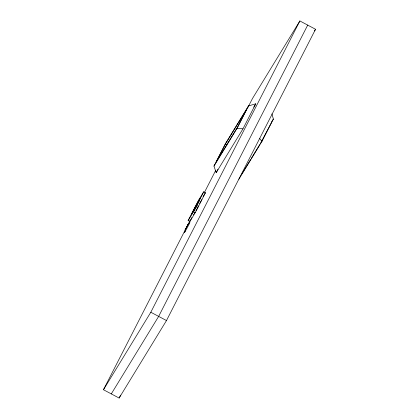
<?xml version="1.0" encoding="UTF-8"?>
<svg xmlns="http://www.w3.org/2000/svg" width="419" height="419" viewBox="0 0 419 419"><rect width="100%" height="100%" fill="white"/><g stroke="black" fill="none" stroke-linecap="round" stroke-linejoin="round"><path stroke-width="0.63" d="M185.434 230.607C181.364 238.631 192.18 218.844 189.456 223.055M192.976 211.349L192.756 211.789A8.872 0.262 -62.1 0 0 192.269 213.329A8.872 0.262 -62.1 0 0 196.333 205.991L199.156 200.492A8.872 0.262 -62.1 0 0 199.643 198.952A8.872 0.262 -62.1 0 0 195.579 206.289L192.976 211.349L193.458 211.6L195.065 208.971M200.638 201.885L200.874 201.403A8.872 0.262 -62.1 0 0 201.455 200.188M213.978 166.081L225.385 143.785L248.53 105.913L255.768 103.807L242.941 128.869L216.178 172.67L213.978 166.081L237.123 128.204L248.53 105.913M225.359 144.094L216.173 162.048L237.678 126.857L246.864 108.903L225.359 144.094L226.873 145.079M188.136 220.572L198.323 200.654L203.728 191.808L205.451 192.724L195.259 212.637L189.854 221.483L188.136 220.572L193.541 211.726L203.728 191.808M193.458 211.6L198.103 203.341M248.043 107.185L252.516 98.449L299.873 20.95L315.544 29.262L166.484 320.551L119.127 398.05L103.456 389.738L190.21 220.211M204.519 192.242L215.549 170.69M189.854 221.483L191.892 217.498M216.178 172.67L217.927 169.25M103.456 389.738L150.809 312.239L299.873 20.95M307.708 25.103L158.649 316.397L111.292 393.897M119.127 398.05L120.62 395.138M271.711 122.076L260.477 143.382M238.825 179.253L261.969 141.381L273.377 119.085L271.926 113.858M198.056 206.907L198.559 205.944L197.595 207.52M253.736 107.133L255.768 103.807M198.91 200.984L199.386 201.235M195.71 207.918L196.354 206.86M203.084 196.59L205.451 192.724M199.669 203.466L200.313 202.408M314.522 30.933L315.544 29.262M271.334 122.427L273.377 119.085M242.046 173.55L250.578 159.581M251.264 158.466L259.796 144.503M237.123 128.204L242.941 128.869M196.841 205.027L197.318 205.284M195.05 207.3L195.526 207.552M193.541 211.726L195.259 212.637M150.809 312.239L166.484 320.551M259.733 138.579L261.969 141.381M197.784 207.415A8.872 0.262 -62.1 0 1 197.239 208.442M196.967 208.94A8.872 0.262 -62.1 0 1 195.93 210.846M195.013 212.491A8.872 0.262 -62.1 0 1 194.275 213.769M193.772 214.586A8.872 0.262 -62.1 0 1 193.573 214.664M201.822 199.214A8.872 0.262 -62.1 0 1 201.78 199.444M185.072 230.073L188.608 223.442L185.072 230.073"/></g></svg>
